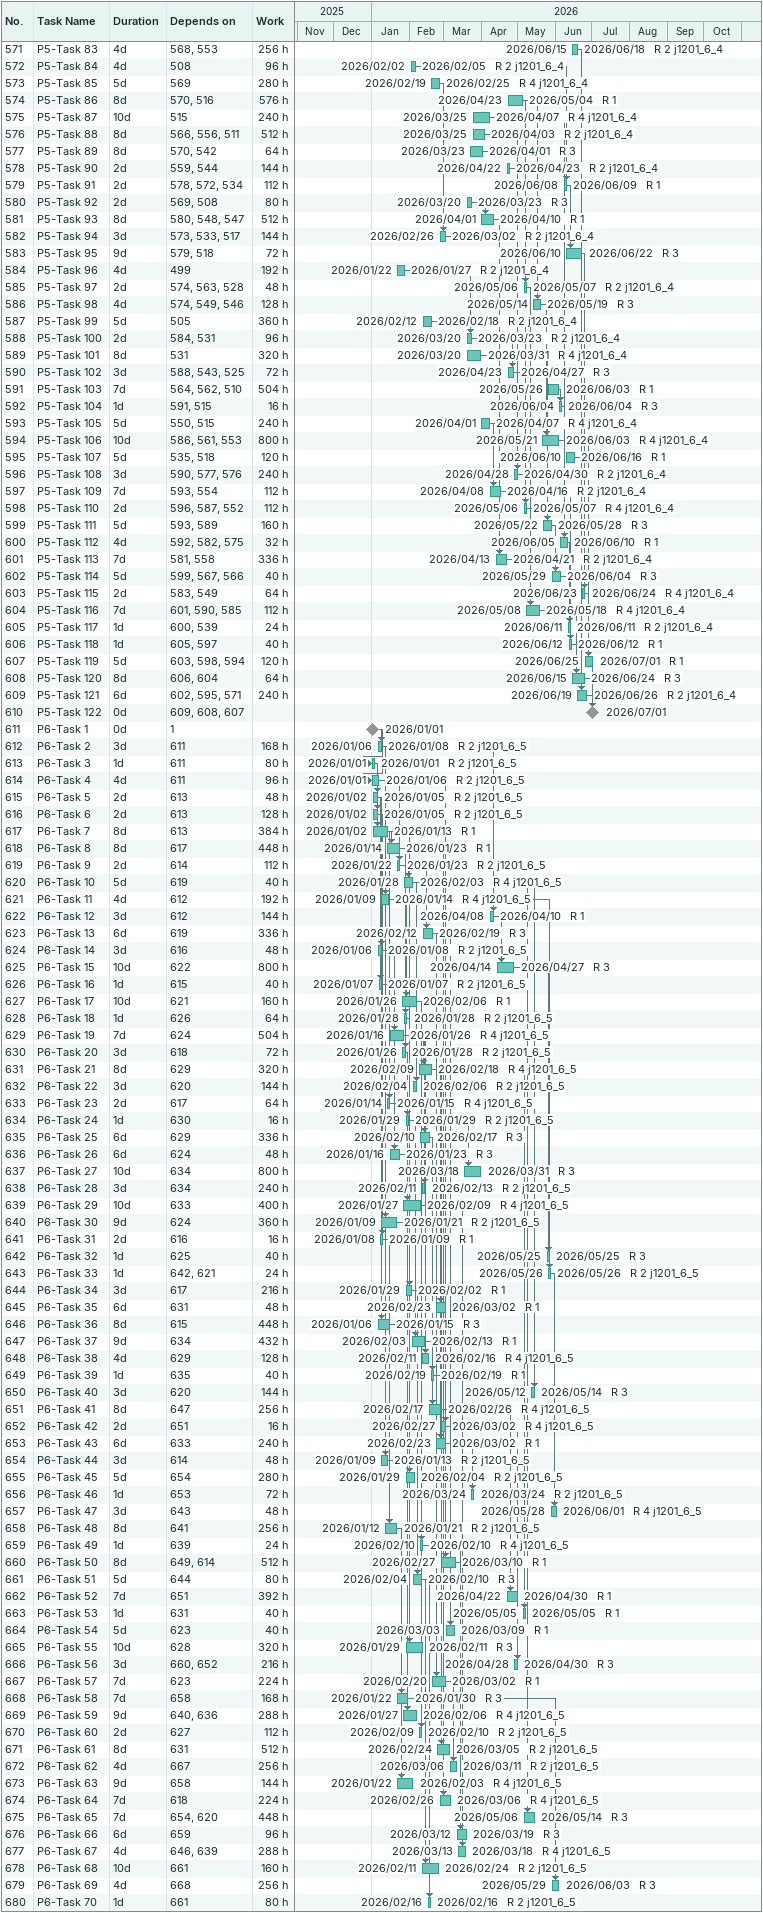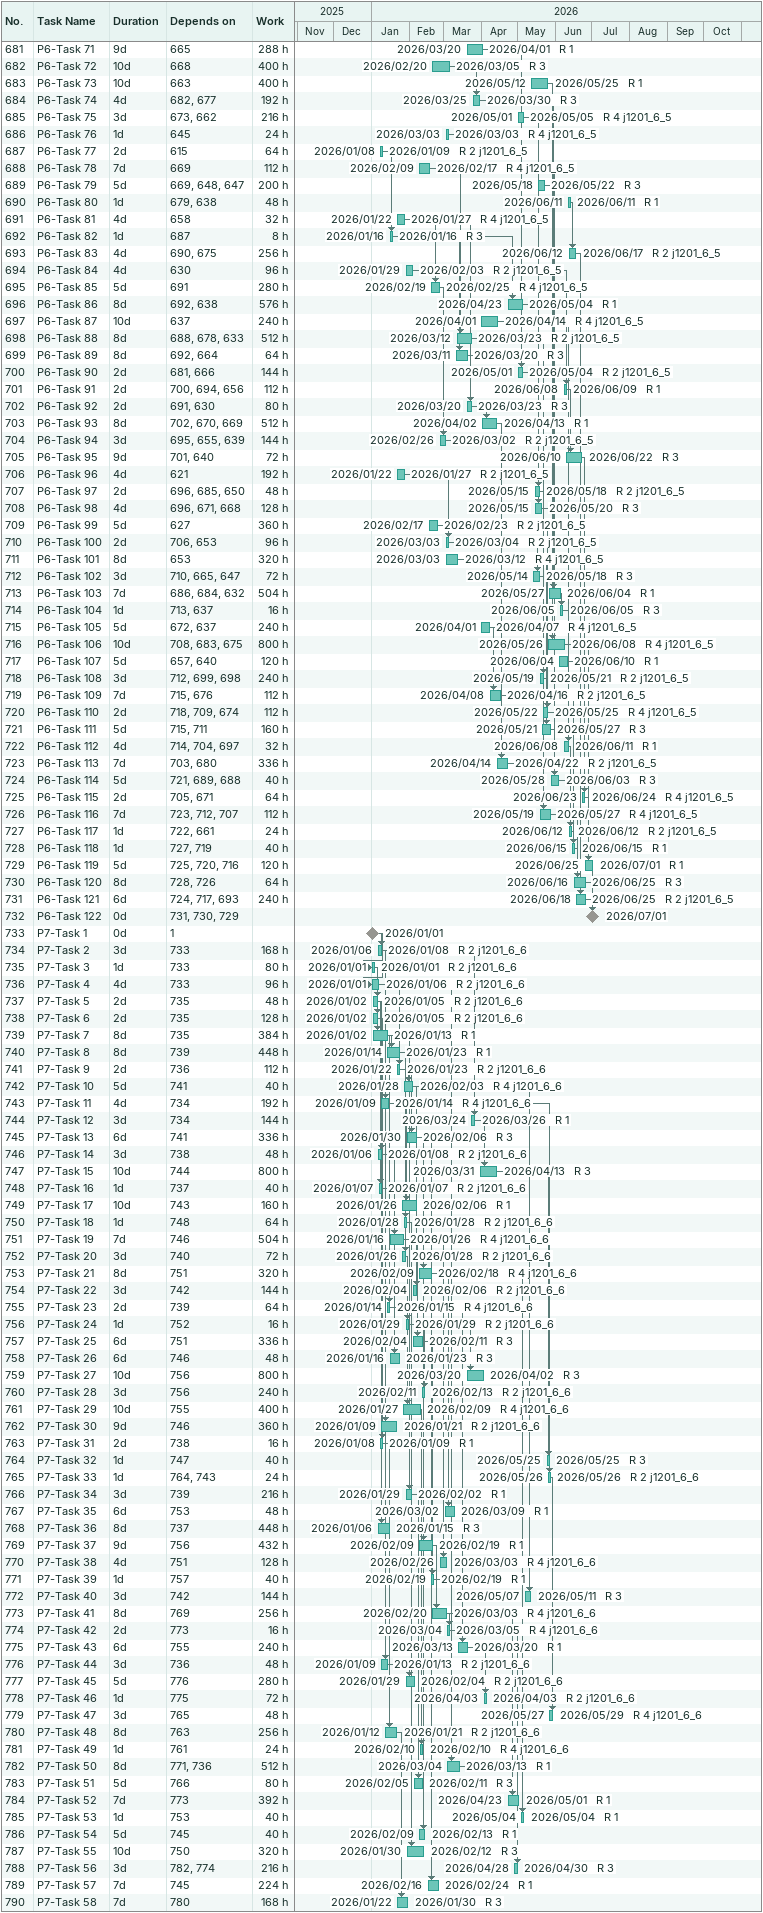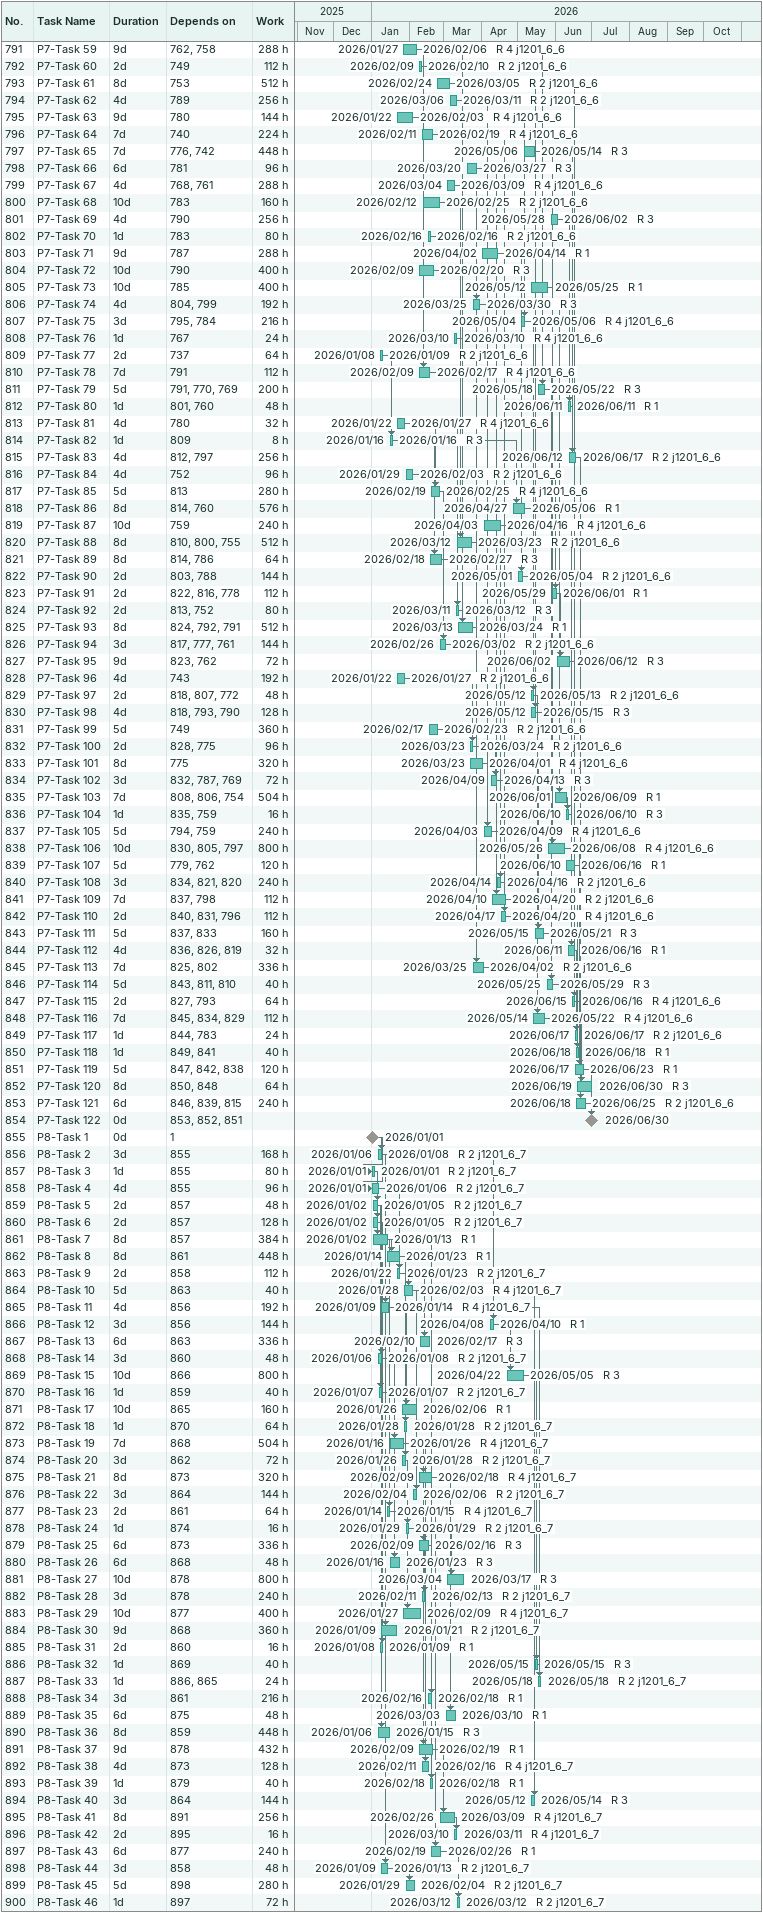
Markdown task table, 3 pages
| ID | Task | Duration | Start | Finish | Predecessors | Resources | Work (h) |
|---|---|---|---|---|---|---|---|
| 571 | P5-Task 83 | 4d | 2026-06-15 | 2026-06-18 | 568, 553 | R 2 j1201_6_4 | 256 |
| 572 | P5-Task 84 | 4d | 2026-02-02 | 2026-02-05 | 508 | R 2 j1201_6_4 | 96 |
| 573 | P5-Task 85 | 5d | 2026-02-19 | 2026-02-25 | 569 | R 4 j1201_6_4 | 280 |
| 574 | P5-Task 86 | 8d | 2026-04-23 | 2026-05-04 | 570, 516 | R 1 | 576 |
| 575 | P5-Task 87 | 10d | 2026-03-25 | 2026-04-07 | 515 | R 4 j1201_6_4 | 240 |
| 576 | P5-Task 88 | 8d | 2026-03-25 | 2026-04-03 | 566, 556, 511 | R 2 j1201_6_4 | 512 |
| 577 | P5-Task 89 | 8d | 2026-03-23 | 2026-04-01 | 570, 542 | R 3 | 64 |
| 578 | P5-Task 90 | 2d | 2026-04-22 | 2026-04-23 | 559, 544 | R 2 j1201_6_4 | 144 |
| 579 | P5-Task 91 | 2d | 2026-06-08 | 2026-06-09 | 578, 572, 534 | R 1 | 112 |
| 580 | P5-Task 92 | 2d | 2026-03-20 | 2026-03-23 | 569, 508 | R 3 | 80 |
| 581 | P5-Task 93 | 8d | 2026-04-01 | 2026-04-10 | 580, 548, 547 | R 1 | 512 |
| 582 | P5-Task 94 | 3d | 2026-02-26 | 2026-03-02 | 573, 533, 517 | R 2 j1201_6_4 | 144 |
| 583 | P5-Task 95 | 9d | 2026-06-10 | 2026-06-22 | 579, 518 | R 3 | 72 |
| 584 | P5-Task 96 | 4d | 2026-01-22 | 2026-01-27 | 499 | R 2 j1201_6_4 | 192 |
| 585 | P5-Task 97 | 2d | 2026-05-06 | 2026-05-07 | 574, 563, 528 | R 2 j1201_6_4 | 48 |
| 586 | P5-Task 98 | 4d | 2026-05-14 | 2026-05-19 | 574, 549, 546 | R 3 | 128 |
| 587 | P5-Task 99 | 5d | 2026-02-12 | 2026-02-18 | 505 | R 2 j1201_6_4 | 360 |
| 588 | P5-Task 100 | 2d | 2026-03-20 | 2026-03-23 | 584, 531 | R 2 j1201_6_4 | 96 |
| 589 | P5-Task 101 | 8d | 2026-03-20 | 2026-03-31 | 531 | R 4 j1201_6_4 | 320 |
| 590 | P5-Task 102 | 3d | 2026-04-23 | 2026-04-27 | 588, 543, 525 | R 3 | 72 |
| 591 | P5-Task 103 | 7d | 2026-05-26 | 2026-06-03 | 564, 562, 510 | R 1 | 504 |
| 592 | P5-Task 104 | 1d | 2026-06-04 | 2026-06-04 | 591, 515 | R 3 | 16 |
| 593 | P5-Task 105 | 5d | 2026-04-01 | 2026-04-07 | 550, 515 | R 4 j1201_6_4 | 240 |
| 594 | P5-Task 106 | 10d | 2026-05-21 | 2026-06-03 | 586, 561, 553 | R 4 j1201_6_4 | 800 |
| 595 | P5-Task 107 | 5d | 2026-06-10 | 2026-06-16 | 535, 518 | R 1 | 120 |
| 596 | P5-Task 108 | 3d | 2026-04-28 | 2026-04-30 | 590, 577, 576 | R 2 j1201_6_4 | 240 |
| 597 | P5-Task 109 | 7d | 2026-04-08 | 2026-04-16 | 593, 554 | R 2 j1201_6_4 | 112 |
| 598 | P5-Task 110 | 2d | 2026-05-06 | 2026-05-07 | 596, 587, 552 | R 4 j1201_6_4 | 112 |
| 599 | P5-Task 111 | 5d | 2026-05-22 | 2026-05-28 | 593, 589 | R 3 | 160 |
| 600 | P5-Task 112 | 4d | 2026-06-05 | 2026-06-10 | 592, 582, 575 | R 1 | 32 |
| 601 | P5-Task 113 | 7d | 2026-04-13 | 2026-04-21 | 581, 558 | R 2 j1201_6_4 | 336 |
| 602 | P5-Task 114 | 5d | 2026-05-29 | 2026-06-04 | 599, 567, 566 | R 3 | 40 |
| 603 | P5-Task 115 | 2d | 2026-06-23 | 2026-06-24 | 583, 549 | R 4 j1201_6_4 | 64 |
| 604 | P5-Task 116 | 7d | 2026-05-08 | 2026-05-18 | 601, 590, 585 | R 4 j1201_6_4 | 112 |
| 605 | P5-Task 117 | 1d | 2026-06-11 | 2026-06-11 | 600, 539 | R 2 j1201_6_4 | 24 |
| 606 | P5-Task 118 | 1d | 2026-06-12 | 2026-06-12 | 605, 597 | R 1 | 40 |
| 607 | P5-Task 119 | 5d | 2026-06-25 | 2026-07-01 | 603, 598, 594 | R 1 | 120 |
| 608 | P5-Task 120 | 8d | 2026-06-15 | 2026-06-24 | 606, 604 | R 3 | 64 |
| 609 | P5-Task 121 | 6d | 2026-06-19 | 2026-06-26 | 602, 595, 571 | R 2 j1201_6_4 | 240 |
| 610 | P5-Task 122 | 0d | 2026-07-01 | 2026-07-01 | 609, 608, 607 |  |  |
| 611 | P6-Task 1 | 0d | 2026-01-01 | 2026-01-01 | 1 |  |  |
| 612 | P6-Task 2 | 3d | 2026-01-06 | 2026-01-08 | 611 | R 2 j1201_6_5 | 168 |
| 613 | P6-Task 3 | 1d | 2026-01-01 | 2026-01-01 | 611 | R 2 j1201_6_5 | 80 |
| 614 | P6-Task 4 | 4d | 2026-01-01 | 2026-01-06 | 611 | R 2 j1201_6_5 | 96 |
| 615 | P6-Task 5 | 2d | 2026-01-02 | 2026-01-05 | 613 | R 2 j1201_6_5 | 48 |
| 616 | P6-Task 6 | 2d | 2026-01-02 | 2026-01-05 | 613 | R 2 j1201_6_5 | 128 |
| 617 | P6-Task 7 | 8d | 2026-01-02 | 2026-01-13 | 613 | R 1 | 384 |
| 618 | P6-Task 8 | 8d | 2026-01-14 | 2026-01-23 | 617 | R 1 | 448 |
| 619 | P6-Task 9 | 2d | 2026-01-22 | 2026-01-23 | 614 | R 2 j1201_6_5 | 112 |
| 620 | P6-Task 10 | 5d | 2026-01-28 | 2026-02-03 | 619 | R 4 j1201_6_5 | 40 |
| 621 | P6-Task 11 | 4d | 2026-01-09 | 2026-01-14 | 612 | R 4 j1201_6_5 | 192 |
| 622 | P6-Task 12 | 3d | 2026-04-08 | 2026-04-10 | 612 | R 1 | 144 |
| 623 | P6-Task 13 | 6d | 2026-02-12 | 2026-02-19 | 619 | R 3 | 336 |
| 624 | P6-Task 14 | 3d | 2026-01-06 | 2026-01-08 | 616 | R 2 j1201_6_5 | 48 |
| 625 | P6-Task 15 | 10d | 2026-04-14 | 2026-04-27 | 622 | R 3 | 800 |
| 626 | P6-Task 16 | 1d | 2026-01-07 | 2026-01-07 | 615 | R 2 j1201_6_5 | 40 |
| 627 | P6-Task 17 | 10d | 2026-01-26 | 2026-02-06 | 621 | R 1 | 160 |
| 628 | P6-Task 18 | 1d | 2026-01-28 | 2026-01-28 | 626 | R 2 j1201_6_5 | 64 |
| 629 | P6-Task 19 | 7d | 2026-01-16 | 2026-01-26 | 624 | R 4 j1201_6_5 | 504 |
| 630 | P6-Task 20 | 3d | 2026-01-26 | 2026-01-28 | 618 | R 2 j1201_6_5 | 72 |
| 631 | P6-Task 21 | 8d | 2026-02-09 | 2026-02-18 | 629 | R 4 j1201_6_5 | 320 |
| 632 | P6-Task 22 | 3d | 2026-02-04 | 2026-02-06 | 620 | R 2 j1201_6_5 | 144 |
| 633 | P6-Task 23 | 2d | 2026-01-14 | 2026-01-15 | 617 | R 4 j1201_6_5 | 64 |
| 634 | P6-Task 24 | 1d | 2026-01-29 | 2026-01-29 | 630 | R 2 j1201_6_5 | 16 |
| 635 | P6-Task 25 | 6d | 2026-02-10 | 2026-02-17 | 629 | R 3 | 336 |
| 636 | P6-Task 26 | 6d | 2026-01-16 | 2026-01-23 | 624 | R 3 | 48 |
| 637 | P6-Task 27 | 10d | 2026-03-18 | 2026-03-31 | 634 | R 3 | 800 |
| 638 | P6-Task 28 | 3d | 2026-02-11 | 2026-02-13 | 634 | R 2 j1201_6_5 | 240 |
| 639 | P6-Task 29 | 10d | 2026-01-27 | 2026-02-09 | 633 | R 4 j1201_6_5 | 400 |
| 640 | P6-Task 30 | 9d | 2026-01-09 | 2026-01-21 | 624 | R 2 j1201_6_5 | 360 |
| 641 | P6-Task 31 | 2d | 2026-01-08 | 2026-01-09 | 616 | R 1 | 16 |
| 642 | P6-Task 32 | 1d | 2026-05-25 | 2026-05-25 | 625 | R 3 | 40 |
| 643 | P6-Task 33 | 1d | 2026-05-26 | 2026-05-26 | 642, 621 | R 2 j1201_6_5 | 24 |
| 644 | P6-Task 34 | 3d | 2026-01-29 | 2026-02-02 | 617 | R 1 | 216 |
| 645 | P6-Task 35 | 6d | 2026-02-23 | 2026-03-02 | 631 | R 1 | 48 |
| 646 | P6-Task 36 | 8d | 2026-01-06 | 2026-01-15 | 615 | R 3 | 448 |
| 647 | P6-Task 37 | 9d | 2026-02-03 | 2026-02-13 | 634 | R 1 | 432 |
| 648 | P6-Task 38 | 4d | 2026-02-11 | 2026-02-16 | 629 | R 4 j1201_6_5 | 128 |
| 649 | P6-Task 39 | 1d | 2026-02-19 | 2026-02-19 | 635 | R 1 | 40 |
| 650 | P6-Task 40 | 3d | 2026-05-12 | 2026-05-14 | 620 | R 3 | 144 |
| 651 | P6-Task 41 | 8d | 2026-02-17 | 2026-02-26 | 647 | R 4 j1201_6_5 | 256 |
| 652 | P6-Task 42 | 2d | 2026-02-27 | 2026-03-02 | 651 | R 4 j1201_6_5 | 16 |
| 653 | P6-Task 43 | 6d | 2026-02-23 | 2026-03-02 | 633 | R 1 | 240 |
| 654 | P6-Task 44 | 3d | 2026-01-09 | 2026-01-13 | 614 | R 2 j1201_6_5 | 48 |
| 655 | P6-Task 45 | 5d | 2026-01-29 | 2026-02-04 | 654 | R 2 j1201_6_5 | 280 |
| 656 | P6-Task 46 | 1d | 2026-03-24 | 2026-03-24 | 653 | R 2 j1201_6_5 | 72 |
| 657 | P6-Task 47 | 3d | 2026-05-28 | 2026-06-01 | 643 | R 4 j1201_6_5 | 48 |
| 658 | P6-Task 48 | 8d | 2026-01-12 | 2026-01-21 | 641 | R 2 j1201_6_5 | 256 |
| 659 | P6-Task 49 | 1d | 2026-02-10 | 2026-02-10 | 639 | R 4 j1201_6_5 | 24 |
| 660 | P6-Task 50 | 8d | 2026-02-27 | 2026-03-10 | 649, 614 | R 1 | 512 |
| 661 | P6-Task 51 | 5d | 2026-02-04 | 2026-02-10 | 644 | R 3 | 80 |
| 662 | P6-Task 52 | 7d | 2026-04-22 | 2026-04-30 | 651 | R 1 | 392 |
| 663 | P6-Task 53 | 1d | 2026-05-05 | 2026-05-05 | 631 | R 1 | 40 |
| 664 | P6-Task 54 | 5d | 2026-03-03 | 2026-03-09 | 623 | R 1 | 40 |
| 665 | P6-Task 55 | 10d | 2026-01-29 | 2026-02-11 | 628 | R 3 | 320 |
| 666 | P6-Task 56 | 3d | 2026-04-28 | 2026-04-30 | 660, 652 | R 3 | 216 |
| 667 | P6-Task 57 | 7d | 2026-02-20 | 2026-03-02 | 623 | R 1 | 224 |
| 668 | P6-Task 58 | 7d | 2026-01-22 | 2026-01-30 | 658 | R 3 | 168 |
| 669 | P6-Task 59 | 9d | 2026-01-27 | 2026-02-06 | 640, 636 | R 4 j1201_6_5 | 288 |
| 670 | P6-Task 60 | 2d | 2026-02-09 | 2026-02-10 | 627 | R 2 j1201_6_5 | 112 |
| 671 | P6-Task 61 | 8d | 2026-02-24 | 2026-03-05 | 631 | R 2 j1201_6_5 | 512 |
| 672 | P6-Task 62 | 4d | 2026-03-06 | 2026-03-11 | 667 | R 2 j1201_6_5 | 256 |
| 673 | P6-Task 63 | 9d | 2026-01-22 | 2026-02-03 | 658 | R 4 j1201_6_5 | 144 |
| 674 | P6-Task 64 | 7d | 2026-02-26 | 2026-03-06 | 618 | R 4 j1201_6_5 | 224 |
| 675 | P6-Task 65 | 7d | 2026-05-06 | 2026-05-14 | 654, 620 | R 3 | 448 |
| 676 | P6-Task 66 | 6d | 2026-03-12 | 2026-03-19 | 659 | R 3 | 96 |
| 677 | P6-Task 67 | 4d | 2026-03-13 | 2026-03-18 | 646, 639 | R 4 j1201_6_5 | 288 |
| 678 | P6-Task 68 | 10d | 2026-02-11 | 2026-02-24 | 661 | R 2 j1201_6_5 | 160 |
| 679 | P6-Task 69 | 4d | 2026-05-29 | 2026-06-03 | 668 | R 3 | 256 |
| 680 | P6-Task 70 | 1d | 2026-02-16 | 2026-02-16 | 661 | R 2 j1201_6_5 | 80 |
| 681 | P6-Task 71 | 9d | 2026-03-20 | 2026-04-01 | 665 | R 1 | 288 |
| 682 | P6-Task 72 | 10d | 2026-02-20 | 2026-03-05 | 668 | R 3 | 400 |
| 683 | P6-Task 73 | 10d | 2026-05-12 | 2026-05-25 | 663 | R 1 | 400 |
| 684 | P6-Task 74 | 4d | 2026-03-25 | 2026-03-30 | 682, 677 | R 3 | 192 |
| 685 | P6-Task 75 | 3d | 2026-05-01 | 2026-05-05 | 673, 662 | R 4 j1201_6_5 | 216 |
| 686 | P6-Task 76 | 1d | 2026-03-03 | 2026-03-03 | 645 | R 4 j1201_6_5 | 24 |
| 687 | P6-Task 77 | 2d | 2026-01-08 | 2026-01-09 | 615 | R 2 j1201_6_5 | 64 |
| 688 | P6-Task 78 | 7d | 2026-02-09 | 2026-02-17 | 669 | R 4 j1201_6_5 | 112 |
| 689 | P6-Task 79 | 5d | 2026-05-18 | 2026-05-22 | 669, 648, 647 | R 3 | 200 |
| 690 | P6-Task 80 | 1d | 2026-06-11 | 2026-06-11 | 679, 638 | R 1 | 48 |
| 691 | P6-Task 81 | 4d | 2026-01-22 | 2026-01-27 | 658 | R 4 j1201_6_5 | 32 |
| 692 | P6-Task 82 | 1d | 2026-01-16 | 2026-01-16 | 687 | R 3 | 8 |
| 693 | P6-Task 83 | 4d | 2026-06-12 | 2026-06-17 | 690, 675 | R 2 j1201_6_5 | 256 |
| 694 | P6-Task 84 | 4d | 2026-01-29 | 2026-02-03 | 630 | R 2 j1201_6_5 | 96 |
| 695 | P6-Task 85 | 5d | 2026-02-19 | 2026-02-25 | 691 | R 4 j1201_6_5 | 280 |
| 696 | P6-Task 86 | 8d | 2026-04-23 | 2026-05-04 | 692, 638 | R 1 | 576 |
| 697 | P6-Task 87 | 10d | 2026-04-01 | 2026-04-14 | 637 | R 4 j1201_6_5 | 240 |
| 698 | P6-Task 88 | 8d | 2026-03-12 | 2026-03-23 | 688, 678, 633 | R 2 j1201_6_5 | 512 |
| 699 | P6-Task 89 | 8d | 2026-03-11 | 2026-03-20 | 692, 664 | R 3 | 64 |
| 700 | P6-Task 90 | 2d | 2026-05-01 | 2026-05-04 | 681, 666 | R 2 j1201_6_5 | 144 |
| 701 | P6-Task 91 | 2d | 2026-06-08 | 2026-06-09 | 700, 694, 656 | R 1 | 112 |
| 702 | P6-Task 92 | 2d | 2026-03-20 | 2026-03-23 | 691, 630 | R 3 | 80 |
| 703 | P6-Task 93 | 8d | 2026-04-02 | 2026-04-13 | 702, 670, 669 | R 1 | 512 |
| 704 | P6-Task 94 | 3d | 2026-02-26 | 2026-03-02 | 695, 655, 639 | R 2 j1201_6_5 | 144 |
| 705 | P6-Task 95 | 9d | 2026-06-10 | 2026-06-22 | 701, 640 | R 3 | 72 |
| 706 | P6-Task 96 | 4d | 2026-01-22 | 2026-01-27 | 621 | R 2 j1201_6_5 | 192 |
| 707 | P6-Task 97 | 2d | 2026-05-15 | 2026-05-18 | 696, 685, 650 | R 2 j1201_6_5 | 48 |
| 708 | P6-Task 98 | 4d | 2026-05-15 | 2026-05-20 | 696, 671, 668 | R 3 | 128 |
| 709 | P6-Task 99 | 5d | 2026-02-17 | 2026-02-23 | 627 | R 2 j1201_6_5 | 360 |
| 710 | P6-Task 100 | 2d | 2026-03-03 | 2026-03-04 | 706, 653 | R 2 j1201_6_5 | 96 |
| 711 | P6-Task 101 | 8d | 2026-03-03 | 2026-03-12 | 653 | R 4 j1201_6_5 | 320 |
| 712 | P6-Task 102 | 3d | 2026-05-14 | 2026-05-18 | 710, 665, 647 | R 3 | 72 |
| 713 | P6-Task 103 | 7d | 2026-05-27 | 2026-06-04 | 686, 684, 632 | R 1 | 504 |
| 714 | P6-Task 104 | 1d | 2026-06-05 | 2026-06-05 | 713, 637 | R 3 | 16 |
| 715 | P6-Task 105 | 5d | 2026-04-01 | 2026-04-07 | 672, 637 | R 4 j1201_6_5 | 240 |
| 716 | P6-Task 106 | 10d | 2026-05-26 | 2026-06-08 | 708, 683, 675 | R 4 j1201_6_5 | 800 |
| 717 | P6-Task 107 | 5d | 2026-06-04 | 2026-06-10 | 657, 640 | R 1 | 120 |
| 718 | P6-Task 108 | 3d | 2026-05-19 | 2026-05-21 | 712, 699, 698 | R 2 j1201_6_5 | 240 |
| 719 | P6-Task 109 | 7d | 2026-04-08 | 2026-04-16 | 715, 676 | R 2 j1201_6_5 | 112 |
| 720 | P6-Task 110 | 2d | 2026-05-22 | 2026-05-25 | 718, 709, 674 | R 4 j1201_6_5 | 112 |
| 721 | P6-Task 111 | 5d | 2026-05-21 | 2026-05-27 | 715, 711 | R 3 | 160 |
| 722 | P6-Task 112 | 4d | 2026-06-08 | 2026-06-11 | 714, 704, 697 | R 1 | 32 |
| 723 | P6-Task 113 | 7d | 2026-04-14 | 2026-04-22 | 703, 680 | R 2 j1201_6_5 | 336 |
| 724 | P6-Task 114 | 5d | 2026-05-28 | 2026-06-03 | 721, 689, 688 | R 3 | 40 |
| 725 | P6-Task 115 | 2d | 2026-06-23 | 2026-06-24 | 705, 671 | R 4 j1201_6_5 | 64 |
| 726 | P6-Task 116 | 7d | 2026-05-19 | 2026-05-27 | 723, 712, 707 | R 4 j1201_6_5 | 112 |
| 727 | P6-Task 117 | 1d | 2026-06-12 | 2026-06-12 | 722, 661 | R 2 j1201_6_5 | 24 |
| 728 | P6-Task 118 | 1d | 2026-06-15 | 2026-06-15 | 727, 719 | R 1 | 40 |
| 729 | P6-Task 119 | 5d | 2026-06-25 | 2026-07-01 | 725, 720, 716 | R 1 | 120 |
| 730 | P6-Task 120 | 8d | 2026-06-16 | 2026-06-25 | 728, 726 | R 3 | 64 |
| 731 | P6-Task 121 | 6d | 2026-06-18 | 2026-06-25 | 724, 717, 693 | R 2 j1201_6_5 | 240 |
| 732 | P6-Task 122 | 0d | 2026-07-01 | 2026-07-01 | 731, 730, 729 |  |  |
| 733 | P7-Task 1 | 0d | 2026-01-01 | 2026-01-01 | 1 |  |  |
| 734 | P7-Task 2 | 3d | 2026-01-06 | 2026-01-08 | 733 | R 2 j1201_6_6 | 168 |
| 735 | P7-Task 3 | 1d | 2026-01-01 | 2026-01-01 | 733 | R 2 j1201_6_6 | 80 |
| 736 | P7-Task 4 | 4d | 2026-01-01 | 2026-01-06 | 733 | R 2 j1201_6_6 | 96 |
| 737 | P7-Task 5 | 2d | 2026-01-02 | 2026-01-05 | 735 | R 2 j1201_6_6 | 48 |
| 738 | P7-Task 6 | 2d | 2026-01-02 | 2026-01-05 | 735 | R 2 j1201_6_6 | 128 |
| 739 | P7-Task 7 | 8d | 2026-01-02 | 2026-01-13 | 735 | R 1 | 384 |
| 740 | P7-Task 8 | 8d | 2026-01-14 | 2026-01-23 | 739 | R 1 | 448 |
| 741 | P7-Task 9 | 2d | 2026-01-22 | 2026-01-23 | 736 | R 2 j1201_6_6 | 112 |
| 742 | P7-Task 10 | 5d | 2026-01-28 | 2026-02-03 | 741 | R 4 j1201_6_6 | 40 |
| 743 | P7-Task 11 | 4d | 2026-01-09 | 2026-01-14 | 734 | R 4 j1201_6_6 | 192 |
| 744 | P7-Task 12 | 3d | 2026-03-24 | 2026-03-26 | 734 | R 1 | 144 |
| 745 | P7-Task 13 | 6d | 2026-01-30 | 2026-02-06 | 741 | R 3 | 336 |
| 746 | P7-Task 14 | 3d | 2026-01-06 | 2026-01-08 | 738 | R 2 j1201_6_6 | 48 |
| 747 | P7-Task 15 | 10d | 2026-03-31 | 2026-04-13 | 744 | R 3 | 800 |
| 748 | P7-Task 16 | 1d | 2026-01-07 | 2026-01-07 | 737 | R 2 j1201_6_6 | 40 |
| 749 | P7-Task 17 | 10d | 2026-01-26 | 2026-02-06 | 743 | R 1 | 160 |
| 750 | P7-Task 18 | 1d | 2026-01-28 | 2026-01-28 | 748 | R 2 j1201_6_6 | 64 |
| 751 | P7-Task 19 | 7d | 2026-01-16 | 2026-01-26 | 746 | R 4 j1201_6_6 | 504 |
| 752 | P7-Task 20 | 3d | 2026-01-26 | 2026-01-28 | 740 | R 2 j1201_6_6 | 72 |
| 753 | P7-Task 21 | 8d | 2026-02-09 | 2026-02-18 | 751 | R 4 j1201_6_6 | 320 |
| 754 | P7-Task 22 | 3d | 2026-02-04 | 2026-02-06 | 742 | R 2 j1201_6_6 | 144 |
| 755 | P7-Task 23 | 2d | 2026-01-14 | 2026-01-15 | 739 | R 4 j1201_6_6 | 64 |
| 756 | P7-Task 24 | 1d | 2026-01-29 | 2026-01-29 | 752 | R 2 j1201_6_6 | 16 |
| 757 | P7-Task 25 | 6d | 2026-02-04 | 2026-02-11 | 751 | R 3 | 336 |
| 758 | P7-Task 26 | 6d | 2026-01-16 | 2026-01-23 | 746 | R 3 | 48 |
| 759 | P7-Task 27 | 10d | 2026-03-20 | 2026-04-02 | 756 | R 3 | 800 |
| 760 | P7-Task 28 | 3d | 2026-02-11 | 2026-02-13 | 756 | R 2 j1201_6_6 | 240 |
| 761 | P7-Task 29 | 10d | 2026-01-27 | 2026-02-09 | 755 | R 4 j1201_6_6 | 400 |
| 762 | P7-Task 30 | 9d | 2026-01-09 | 2026-01-21 | 746 | R 2 j1201_6_6 | 360 |
| 763 | P7-Task 31 | 2d | 2026-01-08 | 2026-01-09 | 738 | R 1 | 16 |
| 764 | P7-Task 32 | 1d | 2026-05-25 | 2026-05-25 | 747 | R 3 | 40 |
| 765 | P7-Task 33 | 1d | 2026-05-26 | 2026-05-26 | 764, 743 | R 2 j1201_6_6 | 24 |
| 766 | P7-Task 34 | 3d | 2026-01-29 | 2026-02-02 | 739 | R 1 | 216 |
| 767 | P7-Task 35 | 6d | 2026-03-02 | 2026-03-09 | 753 | R 1 | 48 |
| 768 | P7-Task 36 | 8d | 2026-01-06 | 2026-01-15 | 737 | R 3 | 448 |
| 769 | P7-Task 37 | 9d | 2026-02-09 | 2026-02-19 | 756 | R 1 | 432 |
| 770 | P7-Task 38 | 4d | 2026-02-26 | 2026-03-03 | 751 | R 4 j1201_6_6 | 128 |
| 771 | P7-Task 39 | 1d | 2026-02-19 | 2026-02-19 | 757 | R 1 | 40 |
| 772 | P7-Task 40 | 3d | 2026-05-07 | 2026-05-11 | 742 | R 3 | 144 |
| 773 | P7-Task 41 | 8d | 2026-02-20 | 2026-03-03 | 769 | R 4 j1201_6_6 | 256 |
| 774 | P7-Task 42 | 2d | 2026-03-04 | 2026-03-05 | 773 | R 4 j1201_6_6 | 16 |
| 775 | P7-Task 43 | 6d | 2026-03-13 | 2026-03-20 | 755 | R 1 | 240 |
| 776 | P7-Task 44 | 3d | 2026-01-09 | 2026-01-13 | 736 | R 2 j1201_6_6 | 48 |
| 777 | P7-Task 45 | 5d | 2026-01-29 | 2026-02-04 | 776 | R 2 j1201_6_6 | 280 |
| 778 | P7-Task 46 | 1d | 2026-04-03 | 2026-04-03 | 775 | R 2 j1201_6_6 | 72 |
| 779 | P7-Task 47 | 3d | 2026-05-27 | 2026-05-29 | 765 | R 4 j1201_6_6 | 48 |
| 780 | P7-Task 48 | 8d | 2026-01-12 | 2026-01-21 | 763 | R 2 j1201_6_6 | 256 |
| 781 | P7-Task 49 | 1d | 2026-02-10 | 2026-02-10 | 761 | R 4 j1201_6_6 | 24 |
| 782 | P7-Task 50 | 8d | 2026-03-04 | 2026-03-13 | 771, 736 | R 1 | 512 |
| 783 | P7-Task 51 | 5d | 2026-02-05 | 2026-02-11 | 766 | R 3 | 80 |
| 784 | P7-Task 52 | 7d | 2026-04-23 | 2026-05-01 | 773 | R 1 | 392 |
| 785 | P7-Task 53 | 1d | 2026-05-04 | 2026-05-04 | 753 | R 1 | 40 |
| 786 | P7-Task 54 | 5d | 2026-02-09 | 2026-02-13 | 745 | R 1 | 40 |
| 787 | P7-Task 55 | 10d | 2026-01-30 | 2026-02-12 | 750 | R 3 | 320 |
| 788 | P7-Task 56 | 3d | 2026-04-28 | 2026-04-30 | 782, 774 | R 3 | 216 |
| 789 | P7-Task 57 | 7d | 2026-02-16 | 2026-02-24 | 745 | R 1 | 224 |
| 790 | P7-Task 58 | 7d | 2026-01-22 | 2026-01-30 | 780 | R 3 | 168 |
| 791 | P7-Task 59 | 9d | 2026-01-27 | 2026-02-06 | 762, 758 | R 4 j1201_6_6 | 288 |
| 792 | P7-Task 60 | 2d | 2026-02-09 | 2026-02-10 | 749 | R 2 j1201_6_6 | 112 |
| 793 | P7-Task 61 | 8d | 2026-02-24 | 2026-03-05 | 753 | R 2 j1201_6_6 | 512 |
| 794 | P7-Task 62 | 4d | 2026-03-06 | 2026-03-11 | 789 | R 2 j1201_6_6 | 256 |
| 795 | P7-Task 63 | 9d | 2026-01-22 | 2026-02-03 | 780 | R 4 j1201_6_6 | 144 |
| 796 | P7-Task 64 | 7d | 2026-02-11 | 2026-02-19 | 740 | R 4 j1201_6_6 | 224 |
| 797 | P7-Task 65 | 7d | 2026-05-06 | 2026-05-14 | 776, 742 | R 3 | 448 |
| 798 | P7-Task 66 | 6d | 2026-03-20 | 2026-03-27 | 781 | R 3 | 96 |
| 799 | P7-Task 67 | 4d | 2026-03-04 | 2026-03-09 | 768, 761 | R 4 j1201_6_6 | 288 |
| 800 | P7-Task 68 | 10d | 2026-02-12 | 2026-02-25 | 783 | R 2 j1201_6_6 | 160 |
| 801 | P7-Task 69 | 4d | 2026-05-28 | 2026-06-02 | 790 | R 3 | 256 |
| 802 | P7-Task 70 | 1d | 2026-02-16 | 2026-02-16 | 783 | R 2 j1201_6_6 | 80 |
| 803 | P7-Task 71 | 9d | 2026-04-02 | 2026-04-14 | 787 | R 1 | 288 |
| 804 | P7-Task 72 | 10d | 2026-02-09 | 2026-02-20 | 790 | R 3 | 400 |
| 805 | P7-Task 73 | 10d | 2026-05-12 | 2026-05-25 | 785 | R 1 | 400 |
| 806 | P7-Task 74 | 4d | 2026-03-25 | 2026-03-30 | 804, 799 | R 3 | 192 |
| 807 | P7-Task 75 | 3d | 2026-05-04 | 2026-05-06 | 795, 784 | R 4 j1201_6_6 | 216 |
| 808 | P7-Task 76 | 1d | 2026-03-10 | 2026-03-10 | 767 | R 4 j1201_6_6 | 24 |
| 809 | P7-Task 77 | 2d | 2026-01-08 | 2026-01-09 | 737 | R 2 j1201_6_6 | 64 |
| 810 | P7-Task 78 | 7d | 2026-02-09 | 2026-02-17 | 791 | R 4 j1201_6_6 | 112 |
| 811 | P7-Task 79 | 5d | 2026-05-18 | 2026-05-22 | 791, 770, 769 | R 3 | 200 |
| 812 | P7-Task 80 | 1d | 2026-06-11 | 2026-06-11 | 801, 760 | R 1 | 48 |
| 813 | P7-Task 81 | 4d | 2026-01-22 | 2026-01-27 | 780 | R 4 j1201_6_6 | 32 |
| 814 | P7-Task 82 | 1d | 2026-01-16 | 2026-01-16 | 809 | R 3 | 8 |
| 815 | P7-Task 83 | 4d | 2026-06-12 | 2026-06-17 | 812, 797 | R 2 j1201_6_6 | 256 |
| 816 | P7-Task 84 | 4d | 2026-01-29 | 2026-02-03 | 752 | R 2 j1201_6_6 | 96 |
| 817 | P7-Task 85 | 5d | 2026-02-19 | 2026-02-25 | 813 | R 4 j1201_6_6 | 280 |
| 818 | P7-Task 86 | 8d | 2026-04-27 | 2026-05-06 | 814, 760 | R 1 | 576 |
| 819 | P7-Task 87 | 10d | 2026-04-03 | 2026-04-16 | 759 | R 4 j1201_6_6 | 240 |
| 820 | P7-Task 88 | 8d | 2026-03-12 | 2026-03-23 | 810, 800, 755 | R 2 j1201_6_6 | 512 |
| 821 | P7-Task 89 | 8d | 2026-02-18 | 2026-02-27 | 814, 786 | R 3 | 64 |
| 822 | P7-Task 90 | 2d | 2026-05-01 | 2026-05-04 | 803, 788 | R 2 j1201_6_6 | 144 |
| 823 | P7-Task 91 | 2d | 2026-05-29 | 2026-06-01 | 822, 816, 778 | R 1 | 112 |
| 824 | P7-Task 92 | 2d | 2026-03-11 | 2026-03-12 | 813, 752 | R 3 | 80 |
| 825 | P7-Task 93 | 8d | 2026-03-13 | 2026-03-24 | 824, 792, 791 | R 1 | 512 |
| 826 | P7-Task 94 | 3d | 2026-02-26 | 2026-03-02 | 817, 777, 761 | R 2 j1201_6_6 | 144 |
| 827 | P7-Task 95 | 9d | 2026-06-02 | 2026-06-12 | 823, 762 | R 3 | 72 |
| 828 | P7-Task 96 | 4d | 2026-01-22 | 2026-01-27 | 743 | R 2 j1201_6_6 | 192 |
| 829 | P7-Task 97 | 2d | 2026-05-12 | 2026-05-13 | 818, 807, 772 | R 2 j1201_6_6 | 48 |
| 830 | P7-Task 98 | 4d | 2026-05-12 | 2026-05-15 | 818, 793, 790 | R 3 | 128 |
| 831 | P7-Task 99 | 5d | 2026-02-17 | 2026-02-23 | 749 | R 2 j1201_6_6 | 360 |
| 832 | P7-Task 100 | 2d | 2026-03-23 | 2026-03-24 | 828, 775 | R 2 j1201_6_6 | 96 |
| 833 | P7-Task 101 | 8d | 2026-03-23 | 2026-04-01 | 775 | R 4 j1201_6_6 | 320 |
| 834 | P7-Task 102 | 3d | 2026-04-09 | 2026-04-13 | 832, 787, 769 | R 3 | 72 |
| 835 | P7-Task 103 | 7d | 2026-06-01 | 2026-06-09 | 808, 806, 754 | R 1 | 504 |
| 836 | P7-Task 104 | 1d | 2026-06-10 | 2026-06-10 | 835, 759 | R 3 | 16 |
| 837 | P7-Task 105 | 5d | 2026-04-03 | 2026-04-09 | 794, 759 | R 4 j1201_6_6 | 240 |
| 838 | P7-Task 106 | 10d | 2026-05-26 | 2026-06-08 | 830, 805, 797 | R 4 j1201_6_6 | 800 |
| 839 | P7-Task 107 | 5d | 2026-06-10 | 2026-06-16 | 779, 762 | R 1 | 120 |
| 840 | P7-Task 108 | 3d | 2026-04-14 | 2026-04-16 | 834, 821, 820 | R 2 j1201_6_6 | 240 |
| 841 | P7-Task 109 | 7d | 2026-04-10 | 2026-04-20 | 837, 798 | R 2 j1201_6_6 | 112 |
| 842 | P7-Task 110 | 2d | 2026-04-17 | 2026-04-20 | 840, 831, 796 | R 4 j1201_6_6 | 112 |
| 843 | P7-Task 111 | 5d | 2026-05-15 | 2026-05-21 | 837, 833 | R 3 | 160 |
| 844 | P7-Task 112 | 4d | 2026-06-11 | 2026-06-16 | 836, 826, 819 | R 1 | 32 |
| 845 | P7-Task 113 | 7d | 2026-03-25 | 2026-04-02 | 825, 802 | R 2 j1201_6_6 | 336 |
| 846 | P7-Task 114 | 5d | 2026-05-25 | 2026-05-29 | 843, 811, 810 | R 3 | 40 |
| 847 | P7-Task 115 | 2d | 2026-06-15 | 2026-06-16 | 827, 793 | R 4 j1201_6_6 | 64 |
| 848 | P7-Task 116 | 7d | 2026-05-14 | 2026-05-22 | 845, 834, 829 | R 4 j1201_6_6 | 112 |
| 849 | P7-Task 117 | 1d | 2026-06-17 | 2026-06-17 | 844, 783 | R 2 j1201_6_6 | 24 |
| 850 | P7-Task 118 | 1d | 2026-06-18 | 2026-06-18 | 849, 841 | R 1 | 40 |
| 851 | P7-Task 119 | 5d | 2026-06-17 | 2026-06-23 | 847, 842, 838 | R 1 | 120 |
| 852 | P7-Task 120 | 8d | 2026-06-19 | 2026-06-30 | 850, 848 | R 3 | 64 |
| 853 | P7-Task 121 | 6d | 2026-06-18 | 2026-06-25 | 846, 839, 815 | R 2 j1201_6_6 | 240 |
| 854 | P7-Task 122 | 0d | 2026-06-30 | 2026-06-30 | 853, 852, 851 |  |  |
| 855 | P8-Task 1 | 0d | 2026-01-01 | 2026-01-01 | 1 |  |  |
| 856 | P8-Task 2 | 3d | 2026-01-06 | 2026-01-08 | 855 | R 2 j1201_6_7 | 168 |
| 857 | P8-Task 3 | 1d | 2026-01-01 | 2026-01-01 | 855 | R 2 j1201_6_7 | 80 |
| 858 | P8-Task 4 | 4d | 2026-01-01 | 2026-01-06 | 855 | R 2 j1201_6_7 | 96 |
| 859 | P8-Task 5 | 2d | 2026-01-02 | 2026-01-05 | 857 | R 2 j1201_6_7 | 48 |
| 860 | P8-Task 6 | 2d | 2026-01-02 | 2026-01-05 | 857 | R 2 j1201_6_7 | 128 |
| 861 | P8-Task 7 | 8d | 2026-01-02 | 2026-01-13 | 857 | R 1 | 384 |
| 862 | P8-Task 8 | 8d | 2026-01-14 | 2026-01-23 | 861 | R 1 | 448 |
| 863 | P8-Task 9 | 2d | 2026-01-22 | 2026-01-23 | 858 | R 2 j1201_6_7 | 112 |
| 864 | P8-Task 10 | 5d | 2026-01-28 | 2026-02-03 | 863 | R 4 j1201_6_7 | 40 |
| 865 | P8-Task 11 | 4d | 2026-01-09 | 2026-01-14 | 856 | R 4 j1201_6_7 | 192 |
| 866 | P8-Task 12 | 3d | 2026-04-08 | 2026-04-10 | 856 | R 1 | 144 |
| 867 | P8-Task 13 | 6d | 2026-02-10 | 2026-02-17 | 863 | R 3 | 336 |
| 868 | P8-Task 14 | 3d | 2026-01-06 | 2026-01-08 | 860 | R 2 j1201_6_7 | 48 |
| 869 | P8-Task 15 | 10d | 2026-04-22 | 2026-05-05 | 866 | R 3 | 800 |
| 870 | P8-Task 16 | 1d | 2026-01-07 | 2026-01-07 | 859 | R 2 j1201_6_7 | 40 |
| 871 | P8-Task 17 | 10d | 2026-01-26 | 2026-02-06 | 865 | R 1 | 160 |
| 872 | P8-Task 18 | 1d | 2026-01-28 | 2026-01-28 | 870 | R 2 j1201_6_7 | 64 |
| 873 | P8-Task 19 | 7d | 2026-01-16 | 2026-01-26 | 868 | R 4 j1201_6_7 | 504 |
| 874 | P8-Task 20 | 3d | 2026-01-26 | 2026-01-28 | 862 | R 2 j1201_6_7 | 72 |
| 875 | P8-Task 21 | 8d | 2026-02-09 | 2026-02-18 | 873 | R 4 j1201_6_7 | 320 |
| 876 | P8-Task 22 | 3d | 2026-02-04 | 2026-02-06 | 864 | R 2 j1201_6_7 | 144 |
| 877 | P8-Task 23 | 2d | 2026-01-14 | 2026-01-15 | 861 | R 4 j1201_6_7 | 64 |
| 878 | P8-Task 24 | 1d | 2026-01-29 | 2026-01-29 | 874 | R 2 j1201_6_7 | 16 |
| 879 | P8-Task 25 | 6d | 2026-02-09 | 2026-02-16 | 873 | R 3 | 336 |
| 880 | P8-Task 26 | 6d | 2026-01-16 | 2026-01-23 | 868 | R 3 | 48 |
| 881 | P8-Task 27 | 10d | 2026-03-04 | 2026-03-17 | 878 | R 3 | 800 |
| 882 | P8-Task 28 | 3d | 2026-02-11 | 2026-02-13 | 878 | R 2 j1201_6_7 | 240 |
| 883 | P8-Task 29 | 10d | 2026-01-27 | 2026-02-09 | 877 | R 4 j1201_6_7 | 400 |
| 884 | P8-Task 30 | 9d | 2026-01-09 | 2026-01-21 | 868 | R 2 j1201_6_7 | 360 |
| 885 | P8-Task 31 | 2d | 2026-01-08 | 2026-01-09 | 860 | R 1 | 16 |
| 886 | P8-Task 32 | 1d | 2026-05-15 | 2026-05-15 | 869 | R 3 | 40 |
| 887 | P8-Task 33 | 1d | 2026-05-18 | 2026-05-18 | 886, 865 | R 2 j1201_6_7 | 24 |
| 888 | P8-Task 34 | 3d | 2026-02-16 | 2026-02-18 | 861 | R 1 | 216 |
| 889 | P8-Task 35 | 6d | 2026-03-03 | 2026-03-10 | 875 | R 1 | 48 |
| 890 | P8-Task 36 | 8d | 2026-01-06 | 2026-01-15 | 859 | R 3 | 448 |
| 891 | P8-Task 37 | 9d | 2026-02-09 | 2026-02-19 | 878 | R 1 | 432 |
| 892 | P8-Task 38 | 4d | 2026-02-11 | 2026-02-16 | 873 | R 4 j1201_6_7 | 128 |
| 893 | P8-Task 39 | 1d | 2026-02-18 | 2026-02-18 | 879 | R 1 | 40 |
| 894 | P8-Task 40 | 3d | 2026-05-12 | 2026-05-14 | 864 | R 3 | 144 |
| 895 | P8-Task 41 | 8d | 2026-02-26 | 2026-03-09 | 891 | R 4 j1201_6_7 | 256 |
| 896 | P8-Task 42 | 2d | 2026-03-10 | 2026-03-11 | 895 | R 4 j1201_6_7 | 16 |
| 897 | P8-Task 43 | 6d | 2026-02-19 | 2026-02-26 | 877 | R 1 | 240 |
| 898 | P8-Task 44 | 3d | 2026-01-09 | 2026-01-13 | 858 | R 2 j1201_6_7 | 48 |
| 899 | P8-Task 45 | 5d | 2026-01-29 | 2026-02-04 | 898 | R 2 j1201_6_7 | 280 |
| 900 | P8-Task 46 | 1d | 2026-03-12 | 2026-03-12 | 897 | R 2 j1201_6_7 | 72 |
